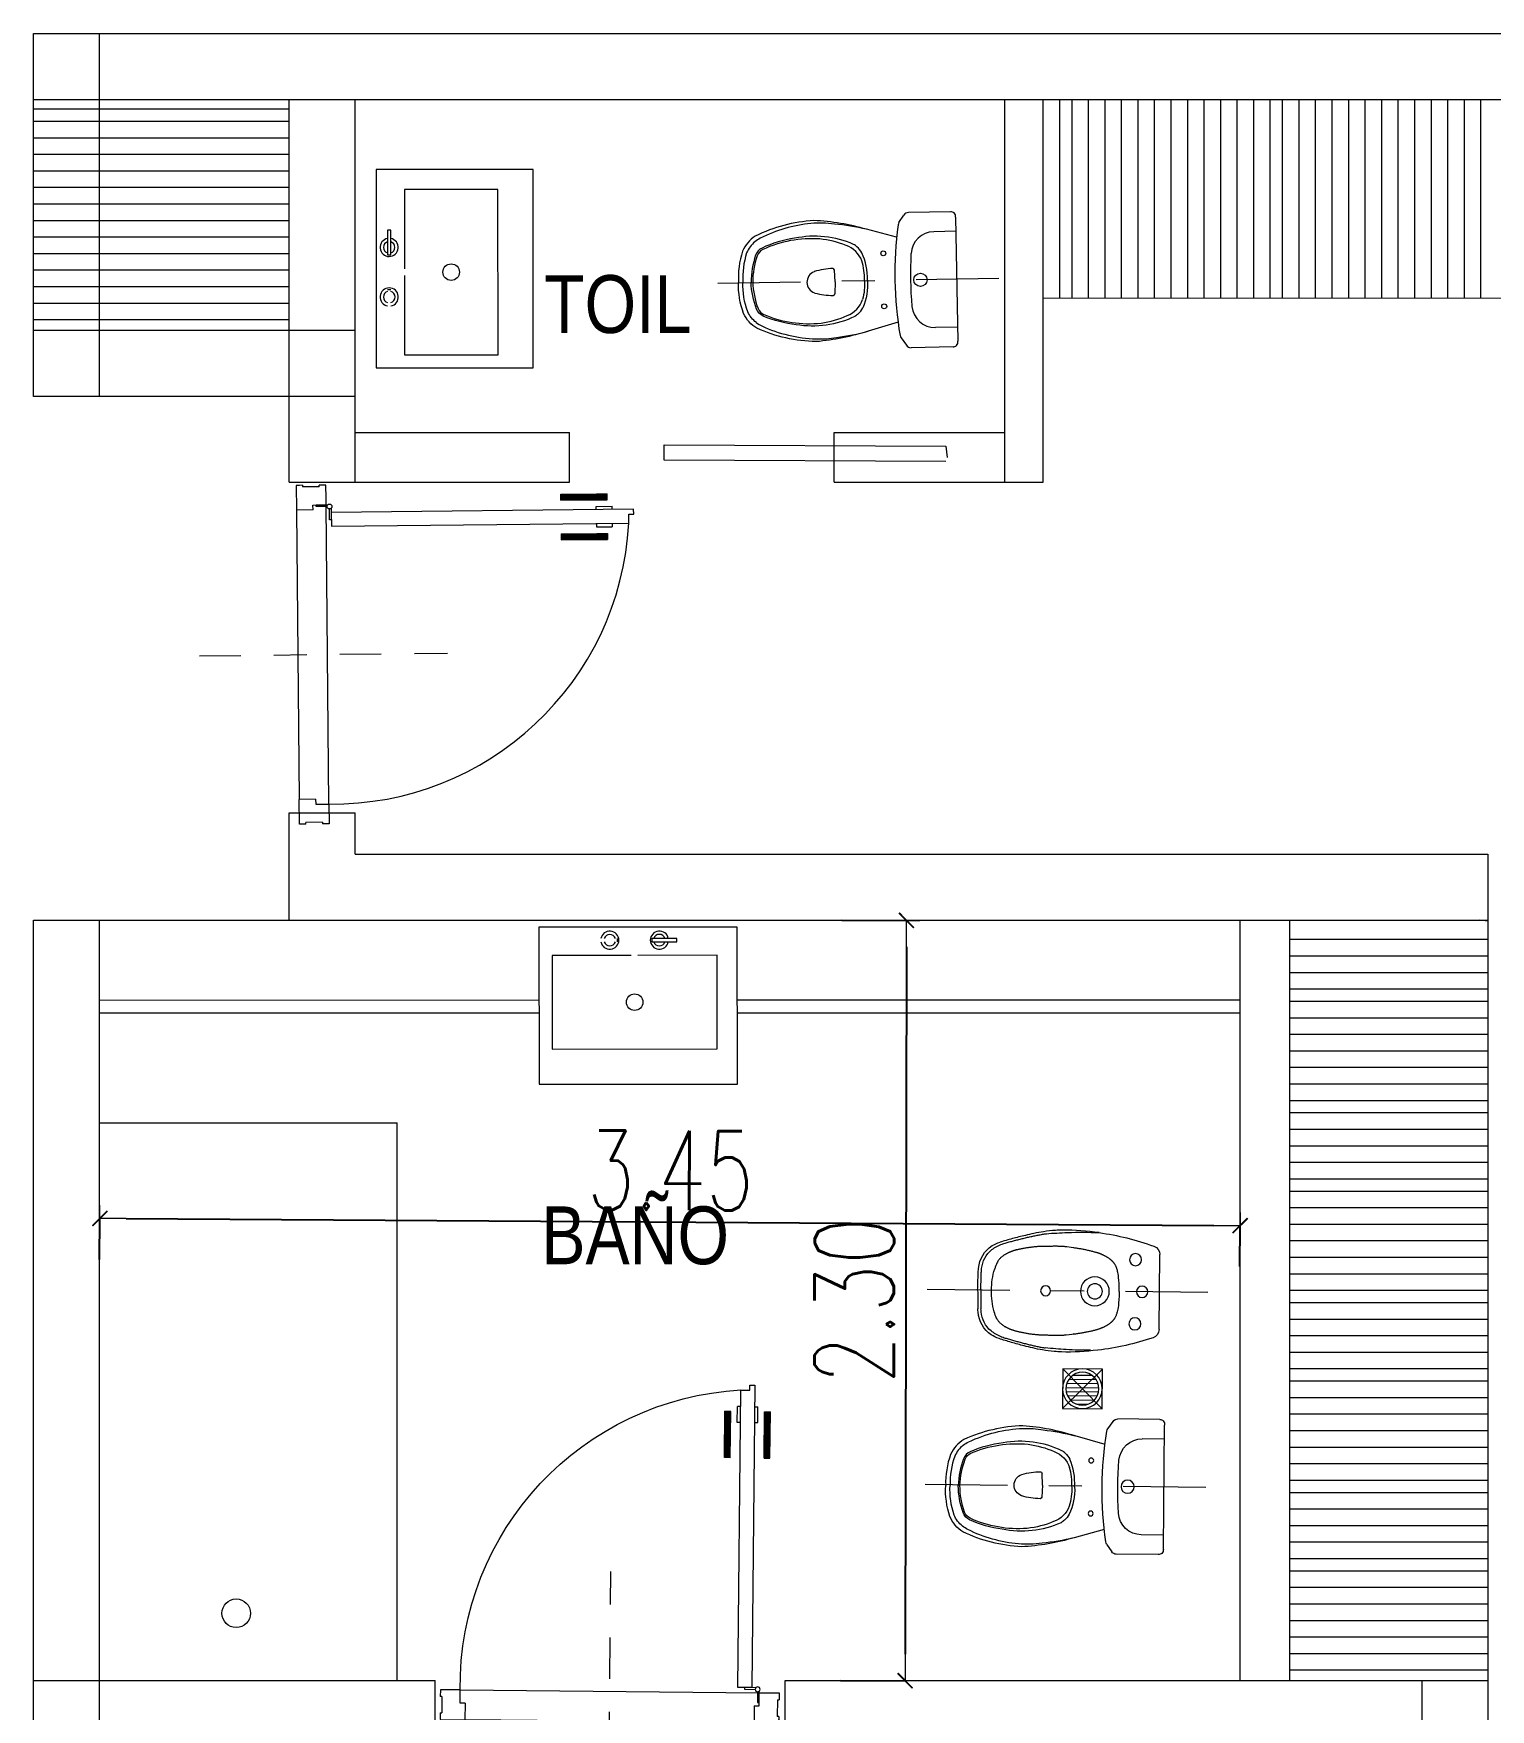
# Model space of a CAD drawing. Header units: millimetres. Extents: x 4525 to 9082, y 179 to 563.
# Drawn here: x 5279.43 to 5283.84, y 550.99 to 556.06 of the extents above; entities that cross this region are included whole.
import ezdxf

# ---------------------------------------------------------------- set-up
doc = ezdxf.new("R2010")
doc.units = ezdxf.units.MM
doc.header["$LTSCALE"] = 100
doc.linetypes.add('ACAD_ISO04W100', pattern=[30, 24, -3, 0, -3])
doc.linetypes.add('DASHDOT2', pattern=[0.5, 0.25, -0.125, 0, -0.125])
doc.layers.get('DEFPOINTS').update_dxf_attribs({"lineweight": 5})
for name, color, linetype, lineweight in [('000-Ejes', 251, 'ACAD_ISO04W100', 5), ('004-Carpinterias', 1, 'Continuous', 18), ('004-Carpinterias Puertas', 1, 'Continuous', 13), ('005-Sanitarios', 1, 'Continuous', 18), ('006-Cotas parciales', 7, 'Continuous', 5), ('A01-Barrido', 250, 'Continuous', 5), ('A01-Carpinterias', 1, 'Continuous', 18), ('HATCH MUROS', 251, 'Continuous', 9), ('LINEA', 8, 'Continuous', 5), ('SANIT', 12, 'Continuous', 13), ('SANIT-INT', 11, 'Continuous', 5)]:
    doc.layers.add(name, color=color, linetype=linetype, lineweight=lineweight)
doc.styles.add('AREAL', font='ARIALN.TTF')
doc.styles.add('COTAS', font='ROMANS.shx', dxfattribs={"width": 0.7})
doc.dimstyles.new('COTA40', dxfattribs={"dimscale": 0.4, "dimtxt": 0.3, "dimasz": 0.2, "dimexe": 0, "dimexo": 0, "dimgap": 0.09, "dimtad": 1, "dimzin": 0, "dimdsep": 46, "dimtxsty": 'COTAS', "dimblk1": 'COTA_N', "dimblk2": 'COTA_N', "dimsah": 1, "dimcen": 0.1, "dimclrd": 1, "dimclre": 8, "dimclrt": 5, "dimaunit": 1, "dimadec": 3, "dimazin": 0, "dimtfac": 1, "dimtix": 1, "dimtmove": 2, "dimatfit": 3, "dimldrblk": 'COTA_N', "dimfxl": 0, "dimtolj": 1, "dimtzin": 0, "dimarcsym": 0})

# ---------------------------------------------------------------- blocks, each defined once
blk = doc.blocks.new('PUERTA 1.04 0.90 PT')
at = {"layer": '000-Ejes', "linetype": 'DASHDOT2', "ltscale": 0.005}
blk.add_line((804.5839, 1061.0202), (803.7391, 1061.0202), dxfattribs=at)
at = {"layer": '004-Carpinterias', "color": 1, "linetype": 'Continuous'}
for p, q in [((803.486, 1060.6807), (803.346, 1060.6807)), ((803.346, 1060.6627), (803.346, 1060.6807)), ((803.486, 1060.6627), (803.346, 1060.6627)), ((803.486, 1060.6627), (803.486, 1060.6807)), ((803.266, 1060.6057), (803.266, 1060.5907)), ((803.281, 1060.6057), (803.266, 1060.6057)), ((803.266, 1060.6057), (803.266, 1060.5907)), ((803.281, 1060.6327), (803.281, 1060.6057)), ((803.331, 1060.6327), (803.331, 1060.6427)), ((803.379, 1060.6427), (803.331, 1060.6427)), ((803.379, 1060.6327), (803.379, 1060.6427)), ((803.331, 1060.5907), (803.331, 1060.5807)), ((803.379, 1060.5807), (803.331, 1060.5807)), ((803.346, 1060.5607), (803.346, 1060.5427)), ((803.486, 1060.5607), (803.346, 1060.5607)), ((803.379, 1060.5907), (803.379, 1060.5807)), ((803.486, 1060.5607), (803.486, 1060.5427)), ((803.486, 1060.5427), (803.346, 1060.5427))]:
    blk.add_line(p, q, dxfattribs=at)
at = {"layer": '004-Carpinterias', "linetype": 'Continuous'}
for p, q in [((804.181, 1060.6327), (803.281, 1060.6327)), ((803.266, 1060.5907), (804.181, 1060.5907))]:
    blk.add_line(p, q, dxfattribs=at)
at = {"layer": '004-Carpinterias', "ltscale": 0.01, "const_width": 0.02}
for points in [[(803.486, 1060.6717), (803.346, 1060.6717)], [(803.486, 1060.5517), (803.346, 1060.5517)]]:
    blk.add_lwpolyline(points, dxfattribs=at)
at = {"layer": 'A01-Barrido', "linetype": 'Continuous'}
for p, q in [((804.197, 1061.4727), (804.196, 1060.5677)), ((804.286, 1060.5827), (804.287, 1061.4577))]:
    blk.add_line(p, q, dxfattribs=at)
for points in [[(804.181, 1060.5783), (804.181, 1060.6127), (804.186, 1060.6127), (804.186, 1060.5802)], [(804.1935, 1060.5727), (804.226, 1060.5727), (804.226, 1060.5677), (804.1916, 1060.5677)]]:
    blk.add_lwpolyline(points, dxfattribs=at)
blk.add_circle((804.186, 1060.5727), 0.0075, dxfattribs=at)
blk.add_arc((804.1773, 1060.5747), 0.8982, 88.7484, 176.2981, dxfattribs=at)
at = {"layer": 'A01-Carpinterias', "linetype": 'Continuous'}
for p, q in [((804.197, 1061.4727), (804.197, 1061.5327)), ((804.197, 1061.5327), (804.217, 1061.5327)), ((804.217, 1061.5277), (804.217, 1061.5327)), ((804.217, 1061.5277), (804.267, 1061.5277)), ((804.267, 1061.5327), (804.267, 1061.5277)), ((804.267, 1061.5327), (804.287, 1061.5327)), ((804.287, 1061.5327), (804.287, 1061.4577)), ((804.287, 1061.5327), (804.287, 1061.5327)), ((804.237, 1061.4727), (804.197, 1061.4727)), ((804.237, 1061.4577), (804.237, 1061.4727)), ((804.237, 1061.4577), (804.287, 1061.4577)), ((804.181, 1060.5907), (804.181, 1060.6327)), ((804.196, 1060.5677), (804.196, 1060.5477)), ((804.236, 1060.5677), (804.196, 1060.5677)), ((804.236, 1060.5827), (804.286, 1060.5827)), ((804.236, 1060.5827), (804.236, 1060.5677)), ((804.286, 1060.5077), (804.286, 1060.5827)), ((804.196, 1060.5477), (804.196, 1060.5077)), ((804.196, 1060.5477), (804.196, 1060.5477)), ((804.196, 1060.5077), (804.206, 1060.5077)), ((804.196, 1060.5077), (804.217, 1060.5077)), ((804.217, 1060.5127), (804.217, 1060.5077)), ((804.217, 1060.5127), (804.267, 1060.5127)), ((804.267, 1060.5077), (804.267, 1060.5127)), ((804.267, 1060.5077), (804.286, 1060.5077)), ((804.286, 1060.5077), (804.276, 1060.5077))]:
    blk.add_line(p, q, dxfattribs=at)
blk = doc.blocks.new('INOD-MONACO-AP-PLANTA-CON-DPTO')
at = {"layer": 'SANIT'}
for p, q in [((-0.1875, 0), (0.1875, 0)), ((-0.2045, -0.015), (-0.2045, -0.1421)), ((0.2045, -0.015), (0.2045, -0.1421)), ((-0.1745, -0.1717), (-0.1971, -0.1561)), ((-0.13, -0.1795), (-0.156, -0.2704)), ((0.127, -0.1798), (0.1519, -0.2704)), ((0.1745, -0.1717), (0.1971, -0.1561))]:
    blk.add_line(p, q, dxfattribs=at)
for points in [[(-0.1035, -0.3001, 0.02892), (-0.1109, -0.31, 0.156998), (-0.1327, -0.4882, 0.072829), (-0.105, -0.5872, 0.204333), (-0.0837, -0.607, 0.080392), (-0.002, -0.6224)], [(-0.002, -0.2704, 0.121524), (-0.0852, -0.2859, 0.060693)], [(-0.002, -0.2704, -0.121524), (0.0812, -0.2859, -0.060693)], [(0.0994, -0.3001, -0.02892), (0.1069, -0.31, -0.156998), (0.1287, -0.4882, -0.072829), (0.1009, -0.5872, -0.204333), (0.0796, -0.607, -0.080392), (-0.002, -0.6224)], [(-0.1242, -0.6086, 0.122968), (-0.0912, -0.6341, 0.092568), (-0.002, -0.6472, 0.093376)], [(0.1202, -0.6086, -0.122968), (0.0871, -0.6341, -0.092568), (-0.002, -0.6472, -0.093376)]]:
    blk.add_lwpolyline(points, format="xyb", dxfattribs=at)
for centre, radius, start, end in [((-0.1894, -0.0167), 0.0168, 83.451, 131.9108), ((0.1894, -0.0167), 0.0168, 48.0892, 96.549), ((-0.1875, -0.015), 0.017, 140.4696, 180), ((0.1875, -0.015), 0.017, 0, 39.5304), ((-0.1875, -0.1421), 0.017, 180, 235.4915), ((0.1875, -0.1421), 0.017, 304.5085, 0), ((-0.1648, -0.1577), 0.017, 235.4915, 261.4564), ((0, 0.9396), 1.1266, 261.4564, 278.5436), ((0.1648, -0.1577), 0.017, 278.5436, 304.5085), ((0.4075, -0.4211), 0.5833, 165.0356, 174.6982), ((-0.0609, -0.3362), 0.0558, 115.8294, 139.7492), ((0.0568, -0.3362), 0.0558, 40.2508, 64.1706), ((-0.4116, -0.4211), 0.5833, 5.3018, 14.9644), ((0.1074, -0.4152), 0.2847, 170.2891, 184.611), ((-0.1114, -0.4152), 0.2847, 357.2885, 9.7109), ((0.2448, -0.4064), 0.4224, 184.3014, 206.071), ((-0.2488, -0.4064), 0.4224, 333.929, 356.9789), ((-0.0254, -0.5351), 0.1232, 207.5391, 216.6672), ((0.0214, -0.5351), 0.1232, 323.3328, 332.4609)]:
    blk.add_arc(centre, radius, start, end, dxfattribs=at)
at = {"layer": 'SANIT-INT'}
for p, q in [((-0.145, 0), (-0.145, -0.0672)), ((0.145, 0), (0.145, -0.0672)), ((0.0016, -0.368), (-0.0342, -0.3693)), ((0.0016, -0.368), (0.0374, -0.3693))]:
    blk.add_line(p, q, dxfattribs=at)
for points in [[(-0.156, -0.2704, 0.058031), (-0.1852, -0.4288, 0.099768), (-0.1416, -0.607, 0.155256), (-0.0961, -0.6466, 0.093906), (-0.002, -0.6605, 0.093906)], [(-0.0025, -0.2793, 0.08742), (-0.0604, -0.2861, 0.121524)], [(0.1519, -0.2704, -0.058031), (0.1811, -0.4288, -0.099768), (0.1376, -0.607, -0.155256), (0.092, -0.6466, -0.093906), (-0.002, -0.6605, -0.093906)], [(-0.0015, -0.2793, -0.08742), (0.0563, -0.2861, -0.121524)]]:
    blk.add_lwpolyline(points, format="xyb", dxfattribs=at)
for centre, radius in [((0, -0.11), 0.02), ((-0.0823, -0.2209), 0.00743), ((0.0782, -0.2209), 0.00743)]:
    blk.add_circle(centre, radius, dxfattribs=at)
for centre, radius, start, end in [((-0.075, -0.0672), 0.07, 180, 265.7397), ((0.075, -0.0672), 0.07, 274.2603, 0), ((0, 0.9396), 1.0796, 265.7397, 274.2603), ((-0.0358, -0.3585), 0.0764, 108.7508, 160.6658), ((0.0317, -0.3585), 0.0764, 19.3342, 71.2492), ((0.1616, -0.4484), 0.2932, 156.8405, 172.9203), ((-0.1657, -0.4484), 0.2932, 7.0797, 23.1595), ((-0.034, -0.3743), 0.005, 91.9734, 179.8282), ((0.1519, -0.3748), 0.1909, 179.8282, 196.8593), ((-0.1487, -0.3748), 0.1909, 343.1407, 0.1718), ((0.0372, -0.3743), 0.005, 0.1718, 88.0266), ((0.2192, -0.4431), 0.3498, 174.9532, 203.9732), ((-0.0195, -0.4268), 0.0118, 196.8593, 200.5908), ((0.0018, -0.4188), 0.0346, 200.5908, 269.6445), ((0.0014, -0.4188), 0.0346, 270.3555, 339.4092), ((0.0227, -0.4268), 0.0118, 339.4092, 343.1407), ((-0.2232, -0.4431), 0.3498, 336.0268, 5.0468), ((-0.0711, -0.5722), 0.0321, 203.9732, 250.1669), ((0.0045, -0.3624), 0.2552, 250.1669, 268.5519), ((-0.0086, -0.3624), 0.2552, 271.4481, 289.8331), ((0.0671, -0.5722), 0.0321, 289.8331, 336.0268)]:
    blk.add_arc(centre, radius, start, end, dxfattribs=at)
blk = doc.blocks.new('BIDE-MONACO-PLANTA')
at = {"layer": 'SANIT'}
blk.add_line((-0.1132, 0), (0.1132, 0), dxfattribs=at)
for points in [[(-0.1402, -0.4774), (-0.1411, -0.4749), (-0.1421, -0.4717), (-0.1431, -0.4685), (-0.1441, -0.4653), (-0.145, -0.4621), (-0.146, -0.4589), (-0.1469, -0.4557), (-0.1478, -0.4525), (-0.1487, -0.4493), (-0.1495, -0.446), (-0.1504, -0.4428), (-0.1513, -0.4396), (-0.1521, -0.4363), (-0.153, -0.4331), (-0.1538, -0.4298), (-0.1547, -0.4266), (-0.1555, -0.4233), (-0.1564, -0.4201), (-0.1572, -0.4168), (-0.158, -0.4136), (-0.1589, -0.4104), (-0.1597, -0.4071), (-0.1605, -0.4039), (-0.1613, -0.4007), (-0.1621, -0.3974), (-0.1629, -0.3942), (-0.1637, -0.391), (-0.1644, -0.3878), (-0.1651, -0.3846), (-0.1659, -0.3813), (-0.1666, -0.3781), (-0.1672, -0.3749), (-0.1679, -0.3717), (-0.1686, -0.3685), (-0.1692, -0.3653), (-0.1698, -0.362), (-0.1704, -0.3588), (-0.171, -0.3556), (-0.1715, -0.3524), (-0.172, -0.3493), (-0.1725, -0.3461), (-0.1729, -0.3438)], [(0.14, -0.4774), (0.1409, -0.475), (0.1419, -0.4718), (0.1429, -0.4686), (0.1439, -0.4654), (0.1448, -0.4622), (0.1458, -0.459), (0.1467, -0.4558), (0.1476, -0.4526), (0.1485, -0.4493), (0.1493, -0.4461), (0.1502, -0.4429), (0.1511, -0.4396), (0.1519, -0.4364), (0.1528, -0.4332), (0.1536, -0.4299), (0.1545, -0.4267), (0.1553, -0.4234), (0.1562, -0.4202), (0.157, -0.4169), (0.1579, -0.4137), (0.1587, -0.4104), (0.1595, -0.4072), (0.1603, -0.404), (0.1612, -0.4007), (0.1619, -0.3975), (0.1627, -0.3943), (0.1635, -0.3911), (0.1642, -0.3879), (0.165, -0.3846), (0.1657, -0.3814), (0.1664, -0.3782), (0.1671, -0.375), (0.1677, -0.3718), (0.1684, -0.3685), (0.169, -0.3653), (0.1696, -0.3621), (0.1702, -0.3589), (0.1708, -0.3557), (0.1714, -0.3525), (0.1719, -0.3493), (0.1724, -0.3461), (0.1727, -0.3438)], [(0.0001, -0.5406), (-0.044, -0.5396), (-0.0475, -0.5395), (-0.0509, -0.5394), (-0.0541, -0.5394), (-0.0568, -0.5393)], [(-0.0003, -0.5406), (0.0437, -0.5396), (0.0473, -0.5395), (0.0506, -0.5395), (0.0538, -0.5394), (0.0565, -0.5393)], [(-0.0003, -0.5406), (-0.0002, -0.5406)], [(0.0001, -0.5406), (0, -0.5406)]]:
    blk.add_lwpolyline(points, dxfattribs=at)
for centre, radius, start, end in [((-0.1132, -0.0267), 0.0267, 89.9746, 160.7192), ((0.6356, -0.2884), 0.8201, 160.7445, 172.7215), ((0.1132, -0.0267), 0.0267, 19.2555, 90), ((-0.6359, -0.2884), 0.8201, 7.2785, 19.2555), ((-0.9851, -0.2242), 1.1634, 357.2424, 1.9588), ((1.1865, -0.2275), 1.3649, 179.1204, 182.2097), ((1.1865, -0.2205), 1.3649, 182.5037, 185.1806), ((-1.1866, -0.22), 1.3649, 354.7941, 357.4709), ((-0.0223, -0.432), 0.1264, 201.0557, 217.1205), ((0.0221, -0.432), 0.1264, 322.8542, 338.9189), ((-0.058, -0.4545), 0.0844, 219.519, 265.0728), ((-0.0504, -0.4083), 0.1311, 263.6264, 267.3039), ((0.0503, -0.4083), 0.1311, 272.6707, 276.3482), ((0.0578, -0.4545), 0.0844, 274.9018, 320.4556)]:
    blk.add_arc(centre, radius, start, end, dxfattribs=at)
at = {"layer": 'SANIT-INT'}
for points in [[(0.0001, -0.1217), (-0.0134, -0.1217), (-0.0247, -0.1223), (-0.0341, -0.1231), (-0.0418, -0.1238), (-0.0481, -0.1246), (-0.0533, -0.1254), (-0.0575, -0.1262), (-0.061, -0.127), (-0.064, -0.1277), (-0.0666, -0.1284), (-0.0689, -0.1291), (-0.0709, -0.1298), (-0.0726, -0.1305), (-0.0742, -0.1311), (-0.0756, -0.1318), (-0.0769, -0.1324), (-0.0781, -0.1331), (-0.0793, -0.1337), (-0.0804, -0.1344), (-0.0815, -0.135), (-0.0825, -0.1357), (-0.0835, -0.1363), (-0.0844, -0.137), (-0.0853, -0.1376), (-0.0861, -0.1383), (-0.087, -0.1389), (-0.0877, -0.1396), (-0.0885, -0.1402), (-0.0892, -0.1409), (-0.0899, -0.1415), (-0.0905, -0.1422), (-0.0912, -0.1428), (-0.0918, -0.1435), (-0.0925, -0.1442), (-0.0931, -0.1448), (-0.0938, -0.1456), (-0.0944, -0.1463), (-0.0951, -0.1471), (-0.0958, -0.148), (-0.0966, -0.1489), (-0.0974, -0.1499), (-0.0982, -0.151), (-0.099, -0.1522), (-0.0998, -0.1534), (-0.1007, -0.1546), (-0.1015, -0.1559), (-0.1023, -0.1571), (-0.1031, -0.1584), (-0.1039, -0.1597), (-0.1047, -0.161), (-0.1054, -0.1623), (-0.1061, -0.1636), (-0.1067, -0.1649), (-0.1074, -0.1662), (-0.108, -0.1675), (-0.1087, -0.1688), (-0.1093, -0.1701), (-0.1099, -0.1714), (-0.1105, -0.1727), (-0.111, -0.174), (-0.1116, -0.1753), (-0.1121, -0.1766), (-0.1127, -0.1779), (-0.1132, -0.1793), (-0.1137, -0.1806), (-0.1142, -0.1819), (-0.1147, -0.1832), (-0.1152, -0.1847), (-0.1157, -0.1862), (-0.1162, -0.1878), (-0.1167, -0.1895), (-0.1173, -0.1914), (-0.1178, -0.1934), (-0.1184, -0.1956), (-0.119, -0.1979), (-0.1196, -0.2003), (-0.1202, -0.2027), (-0.1208, -0.2053), (-0.1215, -0.2079), (-0.122, -0.2105), (-0.1226, -0.2131), (-0.1232, -0.2157), (-0.1237, -0.2183), (-0.1243, -0.2209), (-0.1248, -0.2235), (-0.1253, -0.2261), (-0.1258, -0.2287), (-0.1263, -0.2313), (-0.1268, -0.2339), (-0.1273, -0.2365), (-0.1277, -0.2391), (-0.1282, -0.2417), (-0.1286, -0.2443), (-0.129, -0.2469), (-0.1294, -0.2495), (-0.1298, -0.2521), (-0.1301, -0.2547), (-0.1305, -0.2572), (-0.1308, -0.2598), (-0.1309, -0.2609)], [(-0.0001, -0.1217), (0.0133, -0.1217), (0.0247, -0.1223), (0.0341, -0.1231), (0.0418, -0.1238), (0.0481, -0.1246), (0.0532, -0.1254), (0.0574, -0.1262), (0.0609, -0.127), (0.0639, -0.1277), (0.0666, -0.1285), (0.0689, -0.1292), (0.0708, -0.1298), (0.0726, -0.1305), (0.0741, -0.1312), (0.0755, -0.1318), (0.0768, -0.1325), (0.078, -0.1331), (0.0792, -0.1338), (0.0803, -0.1344), (0.0814, -0.1351), (0.0824, -0.1357), (0.0834, -0.1364), (0.0844, -0.137), (0.0852, -0.1377), (0.0861, -0.1383), (0.0869, -0.139), (0.0877, -0.1396), (0.0884, -0.1403), (0.0891, -0.1409), (0.0898, -0.1416), (0.0905, -0.1422), (0.0911, -0.1429), (0.0918, -0.1435), (0.0924, -0.1442), (0.0931, -0.1449), (0.0937, -0.1456), (0.0944, -0.1463), (0.0951, -0.1472), (0.0958, -0.148), (0.0965, -0.149), (0.0973, -0.15), (0.0981, -0.1511), (0.0989, -0.1522), (0.0998, -0.1534), (0.1006, -0.1546), (0.1014, -0.1559), (0.1023, -0.1572), (0.1031, -0.1585), (0.1038, -0.1598), (0.1046, -0.1611), (0.1053, -0.1624), (0.106, -0.1637), (0.1067, -0.165), (0.1073, -0.1663), (0.108, -0.1676), (0.1086, -0.1689), (0.1092, -0.1702), (0.1098, -0.1715), (0.1104, -0.1728), (0.111, -0.1741), (0.1115, -0.1754), (0.1121, -0.1767), (0.1126, -0.178), (0.1131, -0.1793), (0.1136, -0.1806), (0.1141, -0.1819), (0.1146, -0.1833), (0.1151, -0.1847), (0.1156, -0.1862), (0.1161, -0.1878), (0.1166, -0.1896), (0.1172, -0.1914), (0.1177, -0.1935), (0.1183, -0.1956), (0.1189, -0.1979), (0.1195, -0.2003), (0.1201, -0.2028), (0.1208, -0.2053), (0.1214, -0.2079), (0.122, -0.2105), (0.1225, -0.2131), (0.1231, -0.2157), (0.1236, -0.2183), (0.1242, -0.2209), (0.1247, -0.2235), (0.1252, -0.2261), (0.1257, -0.2287), (0.1262, -0.2313), (0.1267, -0.2339), (0.1272, -0.2365), (0.1276, -0.2391), (0.1281, -0.2417), (0.1285, -0.2443), (0.1289, -0.2469), (0.1293, -0.2495), (0.1297, -0.2521), (0.13, -0.2547), (0.1303, -0.2573), (0.1306, -0.2599), (0.1308, -0.261)], [(-0.1301, -0.2549), (-0.1336, -0.2811), (-0.1337, -0.2824), (-0.1338, -0.2838), (-0.134, -0.2853), (-0.1341, -0.2869), (-0.1342, -0.2887), (-0.1343, -0.2906), (-0.1345, -0.2927), (-0.1346, -0.295), (-0.1347, -0.2973), (-0.1348, -0.2998), (-0.1349, -0.3023), (-0.135, -0.3049), (-0.135, -0.3075), (-0.135, -0.3101), (-0.135, -0.3127), (-0.135, -0.3153), (-0.135, -0.3179), (-0.1349, -0.3205), (-0.1349, -0.3231), (-0.1348, -0.3257), (-0.1348, -0.3283), (-0.1347, -0.3309), (-0.1347, -0.3335), (-0.1346, -0.3361), (-0.1346, -0.3387), (-0.1346, -0.3413), (-0.1345, -0.3439), (-0.1344, -0.3465), (-0.1344, -0.3491), (-0.1343, -0.3517), (-0.1342, -0.3543), (-0.1342, -0.3569), (-0.134, -0.3595), (-0.1339, -0.3621), (-0.1338, -0.3647), (-0.1336, -0.3673), (-0.1335, -0.3699), (-0.1332, -0.3725), (-0.133, -0.3751), (-0.1328, -0.3777), (-0.1325, -0.3803), (-0.1322, -0.3829), (-0.1319, -0.3855), (-0.1315, -0.3881), (-0.1312, -0.3907), (-0.1308, -0.3933), (-0.1305, -0.3959), (-0.1301, -0.3985), (-0.1296, -0.4011), (-0.1292, -0.4037), (-0.1288, -0.4063), (-0.1283, -0.4089), (-0.1278, -0.4115), (-0.1273, -0.4141), (-0.1268, -0.4167), (-0.1262, -0.4192), (-0.1257, -0.4217), (-0.1252, -0.4241), (-0.1246, -0.4264), (-0.1241, -0.4286), (-0.1236, -0.4306), (-0.1231, -0.4325), (-0.1227, -0.4342), (-0.1222, -0.4358), (-0.1218, -0.4373), (-0.1214, -0.4388), (-0.121, -0.4401), (-0.1205, -0.4414), (-0.1201, -0.4428), (-0.1197, -0.4441), (-0.1192, -0.4454), (-0.1188, -0.4467), (-0.1183, -0.448), (-0.1178, -0.4493), (-0.1173, -0.4506), (-0.1167, -0.4519), (-0.1162, -0.4532), (-0.1156, -0.4545), (-0.1151, -0.4558), (-0.1145, -0.4571), (-0.1139, -0.4584), (-0.1132, -0.4597), (-0.1126, -0.461), (-0.1119, -0.4623), (-0.1112, -0.4636), (-0.1105, -0.4649), (-0.1098, -0.4662), (-0.109, -0.4675), (-0.1082, -0.4688), (-0.1074, -0.4701), (-0.1065, -0.4714), (-0.1057, -0.4727), (-0.1047, -0.474), (-0.1038, -0.4753), (-0.1028, -0.4766), (-0.1017, -0.4779), (-0.1006, -0.4792), (-0.0994, -0.4805), (-0.0981, -0.4818), (-0.0967, -0.4831), (-0.0953, -0.4844), (-0.0937, -0.4857), (-0.092, -0.487), (-0.0901, -0.4883), (-0.0879, -0.4897), (-0.0853, -0.4911), (-0.0824, -0.4926), (-0.079, -0.4941), (-0.075, -0.4957), (-0.0705, -0.4973), (-0.0651, -0.499), (-0.0637, -0.4994)], [(0.13, -0.2549), (0.1334, -0.2812), (0.1336, -0.2825), (0.1337, -0.2839), (0.1338, -0.2854), (0.134, -0.287), (0.1341, -0.2887), (0.1342, -0.2907), (0.1343, -0.2928), (0.1345, -0.295), (0.1346, -0.2974), (0.1347, -0.2999), (0.1348, -0.3024), (0.1348, -0.305), (0.1349, -0.3076), (0.1349, -0.3102), (0.1349, -0.3128), (0.1349, -0.3154), (0.1348, -0.318), (0.1348, -0.3206), (0.1348, -0.3232), (0.1347, -0.3258), (0.1346, -0.3284), (0.1346, -0.331), (0.1345, -0.3336), (0.1345, -0.3362), (0.1344, -0.3388), (0.1344, -0.3414), (0.1343, -0.344), (0.1343, -0.3466), (0.1342, -0.3492), (0.1342, -0.3518), (0.1341, -0.3544), (0.134, -0.357), (0.1339, -0.3596), (0.1338, -0.3622), (0.1336, -0.3648), (0.1335, -0.3674), (0.1333, -0.37), (0.1331, -0.3726), (0.1329, -0.3752), (0.1326, -0.3778), (0.1323, -0.3804), (0.132, -0.383), (0.1317, -0.3856), (0.1314, -0.3882), (0.131, -0.3908), (0.1307, -0.3934), (0.1303, -0.396), (0.1299, -0.3986), (0.1295, -0.4012), (0.129, -0.4038), (0.1286, -0.4064), (0.1281, -0.409), (0.1276, -0.4116), (0.1271, -0.4142), (0.1266, -0.4168), (0.1261, -0.4193), (0.1255, -0.4218), (0.125, -0.4242), (0.1244, -0.4265), (0.1239, -0.4286), (0.1234, -0.4307), (0.1229, -0.4325), (0.1225, -0.4343), (0.1221, -0.4359), (0.1216, -0.4374), (0.1212, -0.4388), (0.1208, -0.4402), (0.1204, -0.4415), (0.1199, -0.4428), (0.1195, -0.4441), (0.119, -0.4454), (0.1186, -0.4467), (0.1181, -0.448), (0.1176, -0.4493), (0.1171, -0.4506), (0.1165, -0.4519), (0.116, -0.4532), (0.1154, -0.4545), (0.1149, -0.4558), (0.1143, -0.4571), (0.1136, -0.4584), (0.113, -0.4597), (0.1124, -0.461), (0.1117, -0.4623), (0.111, -0.4636), (0.1103, -0.4649), (0.1095, -0.4662), (0.1088, -0.4675), (0.108, -0.4688), (0.1072, -0.4701), (0.1063, -0.4714), (0.1054, -0.4727), (0.1045, -0.474), (0.1036, -0.4753), (0.1025, -0.4766), (0.1015, -0.4779), (0.1004, -0.4792), (0.0992, -0.4805), (0.0979, -0.4818), (0.0965, -0.4831), (0.0951, -0.4844), (0.0935, -0.4857), (0.0918, -0.487), (0.0899, -0.4884), (0.0877, -0.4897), (0.0851, -0.4911), (0.0822, -0.4926), (0.0788, -0.4941), (0.0748, -0.4957), (0.0703, -0.4974), (0.0649, -0.4991), (0.0635, -0.4994)], [(-0.0001, -0.55), (-0.0082, -0.5498), (-0.0153, -0.5496), (-0.0216, -0.5495), (-0.0271, -0.5493), (-0.032, -0.5492), (-0.0364, -0.5491), (-0.0404, -0.549), (-0.0442, -0.549), (-0.0477, -0.5489), (-0.0511, -0.5488), (-0.0543, -0.5487), (-0.057, -0.5486)], [(-0.0001, -0.55), (0.0079, -0.5498), (0.0151, -0.5496), (0.0213, -0.5495), (0.0268, -0.5494), (0.0318, -0.5493), (0.0362, -0.5492), (0.0402, -0.5491), (0.0439, -0.549), (0.0475, -0.5489), (0.0509, -0.5488), (0.0541, -0.5487), (0.0568, -0.5487)]]:
    blk.add_lwpolyline(points, dxfattribs=at)
for centre, radius in [((0.0001, -0.0524), 0.0172), ((-0.097, -0.0731), 0.0182), ((0.097, -0.0732), 0.0182), ((-0.0001, -0.1953), 0.0437), ((-0.0001, -0.1953), 0.0229), ((0, -0.3443), 0.0151)]:
    blk.add_circle(centre, radius, dxfattribs=at)
for centre, radius, start, end in [((-0.0545, -0.4593), 0.0941, 195.0663, 210.9763), ((-0.0001, -0.2766), 0.2317, 253.6948, 269.9596), ((-0.0001, -0.2766), 0.2317, 270.015, 286.2798), ((-0.0182, -0.426), 0.1736, 331.8708, 340.547), ((-0.058, -0.4545), 0.0938, 214.5877, 265.0728), ((-0.0504, -0.4083), 0.1405, 263.6264, 267.3039), ((0.0503, -0.4083), 0.1405, 272.6707, 276.3482), ((0.0578, -0.4545), 0.0938, 274.9018, 325.387)]:
    blk.add_arc(centre, radius, start, end, dxfattribs=at)
for points in [[(-0.1779, -0.1845), (-0.1845, -0.2946), (-0.1831, -0.3164), (-0.179, -0.3521), (-0.1734, -0.3814), (-0.1672, -0.4074), (-0.1571, -0.4464), (-0.1458, -0.4838)], [(0.1777, -0.1845), (0.1842, -0.2946), (0.1829, -0.3164), (0.1788, -0.3521), (0.1732, -0.3814), (0.167, -0.4074), (0.1568, -0.4464), (0.1455, -0.4838)]]:
    blk.add_spline(points, degree=3, dxfattribs=at)
blk = doc.blocks.new('REJILLA')
at = {"layer": 'SANIT-INT', "linetype": 'Continuous'}
for p, q in [((-0.06, -0.06), (-0.06, 0.06)), ((-0.06, 0.06), (0.06, 0.06)), ((-0.06, -0.06), (0.06, 0.06)), ((-0.06, 0.06), (0.06, -0.06)), ((0.06, 0.06), (0.06, -0.06)), ((-0.0474, 0.0158), (-0.0474, -0.0158)), ((-0.0349, 0.0358), (-0.0349, -0.0358)), ((-0.0224, 0.0447), (-0.0224, -0.0447)), ((-0.0099, 0.049), (-0.0099, -0.049)), ((0.0026, 0.0499), (0.0026, -0.0499)), ((0.0151, 0.0477), (0.0151, -0.0477)), ((0.0276, 0.0417), (0.0276, -0.0417)), ((0.0401, 0.0299), (0.0401, -0.0299)), ((0.06, -0.06), (-0.06, -0.06))]:
    blk.add_line(p, q, dxfattribs=at)
for radius in [0.06, 0.05]:
    blk.add_circle((0, 0), radius, dxfattribs=at)
blk = doc.blocks.new('MONACO COMPLETO')
at = {"layer": '000-Ejes', "linetype": 'DASHDOT2', "ltscale": 0.01}
for p, q in [((-0.1269, 0.59), (0.7646, 0.59)), ((-0.1269, 0), (0.7646, 0))]:
    blk.add_line(p, q, dxfattribs=at)
at = {"layer": '004-Carpinterias', "ltscale": 0.01, "rotation": 90}
blk.add_blockref('INOD-MONACO-AP-PLANTA-CON-DPTO', (0, 0), dxfattribs=at)
at = {"layer": '005-Sanitarios', "rotation": 90}
blk.add_blockref('REJILLA', (0.25, 0.295), dxfattribs=at)
at = {"layer": 'LINEA', "ltscale": 0.01, "rotation": 90}
blk.add_blockref('BIDE-MONACO-PLANTA', (0.02, 0.59), dxfattribs=at)
blk = doc.blocks.new('COTA_N')
for p, q in [((-1, 0), (0, 0)), ((0, 0.5), (0, -0.5))]:
    blk.add_line(p, q)
at = {"const_width": 0.065}
blk.add_lwpolyline([(0.141, 0.141), (0.283, 0.283), (0, 0), (-0.141, -0.141), (-0.283, -0.283)], dxfattribs=at)
blk = doc.blocks.new('*D610')
at = {"layer": '006-Cotas parciales', "color": 8, "lineweight": -2, "ltscale": 100}
for p, q in [((5281.8779, 553.3798), (5282.0733, 553.3794)), ((5281.8739, 551.0798), (5282.0693, 551.0794))]:
    blk.add_line(p, q, dxfattribs=at)
at = {"layer": '006-Cotas parciales', "color": 1, "lineweight": -2, "ltscale": 100}
blk.add_line((5282.0732, 553.2994), (5282.0695, 551.1594), dxfattribs=at)
at = {"layer": 'DEFPOINTS', "color": 0, "ltscale": 100}
for p in [(5281.8779, 553.3798), (5281.8739, 551.0798), (5282.0693, 551.0794)]:
    blk.add_point(p, dxfattribs=at)
at = {"layer": '006-Cotas parciales', "color": 1, "lineweight": -2, "ltscale": 100, "xscale": 0.08000000000000002, "yscale": 0.08000000000000002, "zscale": 0.08000000000000007}
for p, rotation in [((5282.0733, 553.3794), 89.90036616499064), ((5282.0693, 551.0794), 269.9003661649906)]:
    blk.add_blockref('COTA_N', p, dxfattribs=dict(at, rotation=rotation))
at = {"layer": '006-Cotas parciales', "color": 5, "ltscale": 100, "insert": (5281.9153, 552.2297), "char_height": 0.12, "attachment_point": 5, "rotation": 89.9004, "style": 'COTAS'}
blk.add_mtext('\\A1;{\\H2x;2.30}', dxfattribs=at)
blk = doc.blocks.new('*D611')
at = {"layer": '006-Cotas parciales', "color": 8, "lineweight": -2, "ltscale": 100}
for p, q in [((5279.632, 552.3537), (5279.6328, 552.4777)), ((5283.0821, 552.332), (5283.0829, 552.4561))]:
    blk.add_line(p, q, dxfattribs=at)
at = {"layer": '006-Cotas parciales', "color": 1, "lineweight": -2, "ltscale": 100}
blk.add_line((5279.7128, 552.4772), (5283.0029, 552.4566), dxfattribs=at)
at = {"layer": 'DEFPOINTS', "color": 0, "ltscale": 100}
for p in [(5283.0829, 552.4561), (5279.632, 552.3537), (5283.0821, 552.332)]:
    blk.add_point(p, dxfattribs=at)
at = {"layer": '006-Cotas parciales', "color": 1, "lineweight": -2, "ltscale": 100, "xscale": 0.08000000000000002, "yscale": 0.08000000000000002, "zscale": 0.08000000000000007}
for p, rotation in [((5279.6328, 552.4777), 179.6404161594519), ((5283.0829, 552.4561), 359.6404161594519)]:
    blk.add_blockref('COTA_N', p, dxfattribs=dict(at, rotation=rotation))
at = {"layer": '006-Cotas parciales', "color": 5, "ltscale": 100, "insert": (5281.3588, 552.6229), "char_height": 0.12, "attachment_point": 5, "rotation": 359.6404, "style": 'COTAS'}
blk.add_mtext('\\A1;{\\H2x;3.45}', dxfattribs=at)

msp = doc.modelspace()

# ---------------------------------------------------------------- linework, layer by layer
at = {"layer": '000-Ejes', "linetype": 'DASHDOT2', "ltscale": 0.01}
msp.add_line((5282.3523, 555.3212), (5281.4609, 555.3052), dxfattribs=at)
at = {"layer": 'HATCH MUROS', "color": 0, "linetype": 'ByBlock', "ltscale": 100}
for p, q in [((5279.4321, 556.0621, 1.9186), (5285.832, 556.0622, 1.9186)), ((5279.4321, 554.964, 1.9186), (5279.4321, 556.0621, 1.9186)), ((5279.6321, 554.964, 1.9186), (5279.6321, 556.0621, 1.9186)), ((5279.4321, 555.9659, 1.9186), (5279.4321, 555.9659, 1.9186)), ((5279.4321, 555.8621, 1.9186), (5285.832, 555.8622, 1.9186)), ((5280.2051, 554.7048, 1.9186), (5280.2051, 555.8621, 1.9186)), ((5280.4051, 554.7048, 1.9186), (5280.4051, 555.8621, 1.9186)), ((5282.3707, 554.7048, 1.9186), (5282.3707, 555.8621, 1.9186)), ((5282.4871, 554.7048, 1.9186), (5282.4871, 555.8621, 1.9186)), ((5282.4871, 555.2621, 1.9186), (5285.632, 555.2622, 1.9186)), ((5280.4051, 555.164, 1.9186), (5279.4321, 555.164, 1.9186)), ((5280.4051, 554.964, 1.9186), (5279.4321, 554.964, 1.9186)), ((5280.4051, 554.8548, 1.9186), (5281.054, 554.8548, 1.9186)), ((5281.054, 554.7048, 1.9186), (5281.054, 554.8548, 1.9186)), ((5281.854, 554.8548, 1.9186), (5282.3707, 554.8548, 1.9186)), ((5281.854, 554.7048, 1.9186), (5281.854, 554.8548, 1.9186)), ((5280.2051, 554.7048, 1.9186), (5280.4051, 554.7048, 1.9186)), ((5280.4051, 554.7048, 1.9186), (5281.054, 554.7048, 1.9186)), ((5281.854, 554.7048, 1.9186), (5282.4871, 554.7048, 1.9186)), ((5280.2051, 553.3798, 1.9186), (5280.2051, 553.7048, 1.9186)), ((5280.2051, 553.7048, 1.9186), (5280.4051, 553.7048, 1.9186)), ((5280.4051, 553.5798, 1.9186), (5280.4051, 553.7048, 1.9186)), ((5280.4051, 553.5798, 1.9186), (5283.8321, 553.5797, 1.9186)), ((5283.8321, 553.5798, 1.9186), (5283.8321, 550.1797, 1.9186)), ((5279.432, 553.3798, 1.9186), (5281.8784, 553.3798, 1.9186)), ((5279.432, 546.6043, 1.9186), (5279.432, 553.3798, 1.9186)), ((5279.632, 546.6043, 1.9186), (5279.632, 553.3798, 1.9186)), ((5281.8211, 553.3798, 1.9186), (5283.8321, 553.3797, 1.9186)), ((5283.0821, 553.3797, 1.9186), (5283.0821, 551.0797, 1.9186)), ((5283.2321, 553.3797, 1.9186), (5283.2321, 551.0797, 1.9186)), ((5283.8084, 553.3812, 1.9186), (5283.8321, 553.3783, 1.9186)), ((5279.632, 553.1385, 1.9186), (5280.9616, 553.1386, 1.9186)), ((5281.5616, 553.1386, 1.9186), (5283.0821, 553.1387, 1.9186)), ((5279.632, 553.0998, 1.9186), (5280.9616, 553.0999, 1.9186)), ((5281.5616, 553.1, 1.9186), (5283.0821, 553.1, 1.9186)), ((5279.632, 552.7671, 1.9186), (5280.532, 552.7671, 1.9186)), ((5280.532, 551.0798, 1.9186), (5280.532, 552.7671, 1.9186)), ((5279.432, 551.0798, 1.9186), (5280.647, 551.0798, 1.9186)), ((5280.647, 550.9298, 1.9186), (5280.647, 551.0798, 1.9186)), ((5281.7064, 550.9298, 1.9186), (5281.7065, 551.0798, 1.9186)), ((5281.7065, 551.0798, 1.9186), (5283.8321, 551.0797, 1.9186)), ((5283.6322, 551.0797, 1.9186), (5283.6322, 550.1797, 1.9186))]:
    msp.add_line(p, q, dxfattribs=at)
at = {"layer": 'HATCH MUROS', "ltscale": 100}
for p, q in [((5282.537, 555.2621, 1.9186), (5282.537, 555.8621, 1.9186)), ((5282.5741, 555.2621, 3.8373), (5282.5741, 555.8621, 3.8373)), ((5282.6241, 555.2621, 3.8373), (5282.6241, 555.8621, 3.8373)), ((5282.6741, 555.2621, 3.8373), (5282.6741, 555.8621, 3.8373)), ((5282.7241, 555.2621, 3.8373), (5282.7241, 555.8621, 3.8373)), ((5282.7741, 555.2621, 3.8373), (5282.7741, 555.8621, 3.8373)), ((5282.8241, 555.2621, 3.8373), (5282.8241, 555.8621, 3.8373)), ((5282.8741, 555.2621, 3.8373), (5282.8741, 555.8621, 3.8373)), ((5282.9241, 555.2621, 3.8373), (5282.9241, 555.8621, 3.8373)), ((5282.9741, 555.2621, 3.8373), (5282.9741, 555.8621, 3.8373)), ((5283.0241, 555.2621, 3.8373), (5283.0241, 555.8621, 3.8373)), ((5283.0741, 555.2621, 3.8373), (5283.0741, 555.8621, 3.8373)), ((5283.1241, 555.2621, 3.8373), (5283.1241, 555.8621, 3.8373)), ((5283.1741, 555.2621, 3.8373), (5283.1741, 555.8621, 3.8373)), ((5283.1741, 555.2621, 3.8373), (5283.1741, 555.8621, 3.8373)), ((5283.2113, 555.2621, 5.7559), (5283.2113, 555.8621, 5.7559)), ((5283.2613, 555.2621, 5.7559), (5283.2613, 555.8621, 5.7559)), ((5283.3113, 555.2621, 5.7559), (5283.3113, 555.8621, 5.7559)), ((5283.3613, 555.2621, 5.7559), (5283.3613, 555.8621, 5.7559)), ((5283.4113, 555.2621, 5.7559), (5283.4113, 555.8621, 5.7559)), ((5283.4613, 555.2621, 5.7559), (5283.4613, 555.8621, 5.7559)), ((5283.5113, 555.2621, 5.7559), (5283.5113, 555.8621, 5.7559)), ((5283.5613, 555.2621, 5.7559), (5283.5613, 555.8621, 5.7559)), ((5283.6113, 555.2621, 5.7559), (5283.6113, 555.8621, 5.7559)), ((5283.6613, 555.2621, 5.7559), (5283.6613, 555.8621, 5.7559)), ((5283.7113, 555.2621, 5.7559), (5283.7113, 555.8621, 5.7559)), ((5283.7613, 555.2621, 5.7559), (5283.7613, 555.8621, 5.7559)), ((5283.8113, 555.2621, 5.7559), (5283.8113, 555.8621, 5.7559)), ((5283.8113, 555.2621, 5.7559), (5283.8113, 555.8621, 5.7559)), ((5279.4321, 555.834), (5280.2051, 555.834)), ((5279.4321, 555.7969, 1.9186), (5280.2051, 555.7969, 1.9186)), ((5279.4321, 555.7469, 1.9186), (5280.2051, 555.7469, 1.9186)), ((5279.4321, 555.6969, 1.9186), (5280.0321, 555.6969, 1.9186)), ((5279.4321, 555.6969, 1.9186), (5280.2051, 555.6969, 1.9186)), ((5282.6741, 555.2621, 3.8373), (5282.6741, 555.6891, 3.8373)), ((5282.8741, 555.2621, 3.8373), (5282.8741, 555.6891, 3.8373)), ((5283.0741, 555.2621, 3.8373), (5283.0741, 555.6891, 3.8373)), ((5283.3113, 555.2621, 5.7559), (5283.3113, 555.6891, 5.7559)), ((5283.5113, 555.2621, 5.7559), (5283.5113, 555.6891, 5.7559)), ((5283.7113, 555.2621, 5.7559), (5283.7113, 555.6891, 5.7559)), ((5279.4321, 555.6469, 1.9186), (5280.2051, 555.6469, 1.9186)), ((5279.4321, 555.5969, 1.9186), (5280.2051, 555.5969, 1.9186)), ((5279.4321, 555.5469, 1.9186), (5280.2051, 555.5469, 1.9186)), ((5279.4321, 555.4969, 1.9186), (5280.0321, 555.4969, 1.9186)), ((5279.4321, 555.4969, 1.9186), (5280.2051, 555.4969, 1.9186)), ((5279.4321, 555.4469, 1.9186), (5280.2051, 555.4469, 1.9186)), ((5279.4321, 555.3969, 1.9186), (5280.2051, 555.3969, 1.9186)), ((5279.4321, 555.3469, 1.9186), (5280.2051, 555.3469, 1.9186)), ((5279.4321, 555.2969, 1.9186), (5280.0321, 555.2969, 1.9186)), ((5279.4321, 555.2969, 1.9186), (5280.2051, 555.2969, 1.9186)), ((5279.4321, 555.2469, 1.9186), (5280.2051, 555.2469, 1.9186)), ((5279.4321, 555.1969, 1.9186), (5280.2051, 555.1969, 1.9186)), ((5283.8321, 553.3211, 15.349), (5283.2321, 553.3211, 15.349)), ((5283.8321, 553.2711, 15.349), (5283.2321, 553.2711, 15.349)), ((5283.8321, 553.2711, 15.349), (5283.2321, 553.2711, 15.349)), ((5283.8321, 553.2711, 15.349), (5283.4052, 553.2711, 15.349)), ((5283.8321, 553.2711, 15.349), (5283.4052, 553.2711, 15.349)), ((5283.8321, 553.2211, 15.349), (5283.2321, 553.2211, 15.349)), ((5283.8321, 553.1711, 15.349), (5283.2321, 553.1711, 15.349)), ((5283.8321, 553.1339, 13.4304), (5283.2321, 553.1339, 13.4304)), ((5283.8321, 553.1339, 13.4304), (5283.2321, 553.1339, 13.4304)), ((5283.8321, 553.0839, 13.4304), (5283.2321, 553.0839, 13.4304)), ((5283.8321, 553.0339, 13.4304), (5283.2321, 553.0339, 13.4304)), ((5283.8321, 553.0339, 13.4304), (5283.4052, 553.0339, 13.4304)), ((5283.8321, 552.9839, 13.4304), (5283.2321, 552.9839, 13.4304)), ((5283.8321, 552.9339, 13.4304), (5283.2321, 552.9339, 13.4304)), ((5283.8321, 552.8839, 13.4304), (5283.2321, 552.8839, 13.4304)), ((5283.8321, 552.8339, 13.4304), (5283.2321, 552.8339, 13.4304)), ((5283.8321, 552.8339, 13.4304), (5283.2321, 552.8339, 13.4304)), ((5283.8321, 552.8339, 13.4304), (5283.4052, 552.8339, 13.4304)), ((5283.8321, 552.7968, 11.5118), (5283.2321, 552.7968, 11.5118)), ((5283.8321, 552.7968, 11.5118), (5283.2321, 552.7968, 11.5118)), ((5283.8321, 552.7468, 11.5118), (5283.2321, 552.7468, 11.5118)), ((5283.8321, 552.6968, 11.5118), (5283.2321, 552.6968, 11.5118)), ((5283.8321, 552.6968, 11.5118), (5283.2321, 552.6968, 11.5118)), ((5283.8321, 552.6968, 11.5118), (5283.4052, 552.6968, 11.5118)), ((5283.8321, 552.6968, 11.5118), (5283.4052, 552.6968, 11.5118)), ((5283.8321, 552.6468, 11.5118), (5283.2321, 552.6468, 11.5118)), ((5283.8321, 552.5968, 11.5118), (5283.2321, 552.5968, 11.5118)), ((5283.8321, 552.5596, 9.5931), (5283.2321, 552.5596, 9.5931)), ((5283.8321, 552.5596, 9.5931), (5283.2321, 552.5596, 9.5931)), ((5283.8321, 552.5096, 9.5931), (5283.2321, 552.5096, 9.5931)), ((5283.8321, 552.4596, 9.5931), (5283.2321, 552.4596, 9.5931)), ((5283.8321, 552.4596, 9.5931), (5283.4052, 552.4596, 9.5931)), ((5283.8321, 552.4096, 9.5931), (5283.2321, 552.4096, 9.5931)), ((5283.8321, 552.3596, 9.5931), (5283.2321, 552.3596, 9.5931)), ((5283.8321, 552.3096, 9.5931), (5283.2321, 552.3096, 9.5931)), ((5283.8321, 552.2596, 9.5931), (5283.2321, 552.2596, 9.5931)), ((5283.8321, 552.2596, 9.5931), (5283.2321, 552.2596, 9.5931)), ((5283.8321, 552.2596, 9.5931), (5283.4052, 552.2596, 9.5931)), ((5283.8321, 552.2225, 7.6745), (5283.2321, 552.2225, 7.6745)), ((5283.8321, 552.2225, 7.6745), (5283.2321, 552.2225, 7.6745)), ((5283.8321, 552.1725, 7.6745), (5283.2321, 552.1725, 7.6745)), ((5283.8321, 552.1225, 7.6745), (5283.2321, 552.1225, 7.6745)), ((5283.8321, 552.1225, 7.6745), (5283.2321, 552.1225, 7.6745)), ((5283.8321, 552.1225, 7.6745), (5283.4052, 552.1225, 7.6745)), ((5283.8321, 552.1225, 7.6745), (5283.4052, 552.1225, 7.6745)), ((5283.8321, 552.0725, 7.6745), (5283.2321, 552.0725, 7.6745)), ((5283.8321, 552.0225, 7.6745), (5283.2321, 552.0225, 7.6745)), ((5283.8321, 551.9853, 5.7559), (5283.2321, 551.9853, 5.7559)), ((5283.8321, 551.9853, 5.7559), (5283.2321, 551.9853, 5.7559)), ((5283.8321, 551.9353, 5.7559), (5283.2321, 551.9353, 5.7559)), ((5283.8321, 551.8853, 5.7559), (5283.2321, 551.8853, 5.7559)), ((5283.8321, 551.8853, 5.7559), (5283.4052, 551.8853, 5.7559)), ((5283.8321, 551.8353, 5.7559), (5283.2321, 551.8353, 5.7559)), ((5283.8321, 551.7853, 5.7559), (5283.2321, 551.7853, 5.7559)), ((5283.8321, 551.7353, 5.7559), (5283.2321, 551.7353, 5.7559)), ((5283.8321, 551.6853, 5.7559), (5283.2321, 551.6853, 5.7559)), ((5283.8321, 551.6853, 5.7559), (5283.2321, 551.6853, 5.7559)), ((5283.8321, 551.6482, 3.8373), (5283.2321, 551.6482, 3.8373)), ((5283.8321, 551.6482, 3.8373), (5283.2321, 551.6482, 3.8373)), ((5283.8321, 551.6853, 5.7559), (5283.4052, 551.6853, 5.7559)), ((5283.8321, 551.5982, 3.8373), (5283.2321, 551.5982, 3.8373)), ((5283.8321, 551.5482, 3.8373), (5283.2321, 551.5482, 3.8373)), ((5283.8321, 551.5482, 3.8373), (5283.2321, 551.5482, 3.8373)), ((5283.8321, 551.5482, 3.8373), (5283.4052, 551.5482, 3.8373)), ((5283.8321, 551.5482, 3.8373), (5283.4052, 551.5482, 3.8373)), ((5283.8321, 551.4982, 3.8373), (5283.2321, 551.4982, 3.8373)), ((5283.8321, 551.4482, 3.8373), (5283.2321, 551.4482, 3.8373)), ((5283.8321, 551.411, 1.9186), (5283.2321, 551.411, 1.9186)), ((5283.8321, 551.411, 1.9186), (5283.2321, 551.411, 1.9186)), ((5283.8321, 551.361, 1.9186), (5283.2321, 551.361, 1.9186)), ((5283.8321, 551.311, 1.9186), (5283.2321, 551.311, 1.9186)), ((5283.8321, 551.311, 1.9186), (5283.4052, 551.311, 1.9186)), ((5283.8321, 551.261, 1.9186), (5283.2321, 551.261, 1.9186)), ((5283.8321, 551.211, 1.9186), (5283.2321, 551.211, 1.9186)), ((5283.8321, 551.161, 1.9186), (5283.2321, 551.161, 1.9186)), ((5283.8321, 551.111, 1.9186), (5283.2321, 551.111, 1.9186)), ((5283.8321, 551.111, 1.9186), (5283.4052, 551.111, 1.9186))]:
    msp.add_line(p, q, dxfattribs=at)
at = {"layer": 'HATCH MUROS', "color": 1, "linetype": 'ByBlock', "ltscale": 100}
for p, q in [((5281.3399, 554.7716), (5281.3399, 554.8183)), ((5281.3399, 554.8183), (5282.1919, 554.814)), ((5282.1919, 554.814), (5282.1962, 554.7801)), ((5282.1919, 554.7674), (5281.3399, 554.7716))]:
    msp.add_line(p, q, dxfattribs=at)
at = {"layer": 'HATCH MUROS', "color": 4, "linetype": 'ByBlock', "ltscale": 100}
msp.add_circle((5280.0453, 551.2833), 0.0433, dxfattribs=at)
at = {"layer": 'SANIT', "ltscale": 0.01, "extrusion": (-8.56327e-06, 0.009371, 0.999956)}
for p, q in [((5280.5031, 555.4676, -0.0001), (5280.5032, 555.3926, -0.0001)), ((5280.5131, 555.4676, -0.0001), (5280.5031, 555.4676, -0.0001)), ((5280.5132, 555.3926, -0.0001), (5280.5131, 555.4676, -0.0001)), ((5280.5032, 555.3926, -0.0001), (5280.5132, 555.3926, -0.0001)), ((5280.5033, 555.2876, -0.0001), (5280.5133, 555.2876, -0.0001))]:
    msp.add_line(p, q, dxfattribs=at)
at = {"layer": 'SANIT', "ltscale": 0.01, "extrusion": (0.009371, 8.56327e-06, 0.999956)}
for p, q in [((5281.1982, 553.3245, -0.0001), (5281.1982, 553.3145, -0.0001)), ((5281.3782, 553.3247, -0.0001), (5281.3032, 553.3246, -0.0001)), ((5281.3032, 553.3246, -0.0001), (5281.3032, 553.3146, -0.0001)), ((5281.3782, 553.3147, -0.0001), (5281.3782, 553.3247, -0.0001)), ((5281.3032, 553.3146, -0.0001), (5281.3782, 553.3147, -0.0001))]:
    msp.add_line(p, q, dxfattribs=at)
at = {"layer": 'SANIT', "ltscale": 0.01}
for points in [[(5280.4686, 555.6508), (5280.4691, 555.0508), (5280.9441, 555.0512), (5280.9436, 555.6512)], [(5281.5614, 553.3592), (5280.9614, 553.3586), (5280.9618, 552.8836), (5281.5618, 552.8842)]]:
    msp.add_lwpolyline(points, close=True, dxfattribs=at)
at = {"layer": 'SANIT-INT'}
for points in [[(5280.5542, 555.3302), (5280.5544, 555.0902), (5280.8375, 555.0904), (5280.837, 555.5904), (5280.554, 555.5902), (5280.5542, 555.3502)], [(5281.2408, 553.2736), (5281.0008, 553.2733), (5281.001, 552.9903), (5281.501, 552.9908), (5281.5008, 553.2738), (5281.2608, 553.2736)]]:
    msp.add_lwpolyline(points, dxfattribs=at)
at = {"layer": 'SANIT-INT', "extrusion": (-8.56327e-06, 0.009371, 0.999956)}
msp.add_circle((5280.6957, 555.3164, 5.1588), 0.025, dxfattribs=at)
at = {"layer": 'SANIT-INT', "extrusion": (0.009371, 8.56327e-06, 0.999956)}
msp.add_circle((5281.019, 553.1316, 49.4943), 0.025, dxfattribs=at)
at = {"layer": 'SANIT-INT', "extrusion": (-8.56327e-06, 0.009371, 0.999956)}
for centre, radius, start, end in [((5280.5081, 555.3912, 5.1594), 0.0275, 100.528, 79.5767), ((5280.5081, 555.3912, 5.1594), 0.0175, 106.6539, 253.4508), ((5280.5081, 555.3912, 5.1594), 0.0175, 286.6539, 73.4508), ((5280.5083, 555.2412, 5.158), 0.0275, 280.528, 259.5767), ((5280.5083, 555.2412, 5.158), 0.0175, 106.6539, 253.4508), ((5280.5083, 555.2412, 5.158), 0.0175, 286.6539, 73.4508)]:
    msp.add_arc(centre, radius, start, end, dxfattribs=at)
at = {"layer": 'SANIT-INT', "extrusion": (0.009371, 8.56327e-06, 0.999956)}
for centre, radius, start, end in [((5280.9438, 553.3191, 49.4936), 0.0275, 190.528, 169.5767), ((5280.9438, 553.3191, 49.4936), 0.0175, 16.6539, 163.4508), ((5281.0938, 553.3192, 49.495), 0.0275, 10.528, 349.5767), ((5281.0938, 553.3192, 49.495), 0.0175, 16.6539, 163.4508), ((5280.9438, 553.3191, 49.4936), 0.0175, 196.6539, 343.4508), ((5281.0938, 553.3192, 49.495), 0.0175, 196.6539, 343.4508)]:
    msp.add_arc(centre, radius, start, end, dxfattribs=at)

# ---------------------------------------------------------------- block references
at = {"layer": '004-Carpinterias', "ltscale": 0.01, "rotation": 271.0315960907623}
msp.add_blockref('INOD-MONACO-AP-PLANTA-CON-DPTO', (5282.2254, 555.3189), dxfattribs=at)
at = {"layer": '004-Carpinterias Puertas', "rotation": 180.5889587953054}
msp.add_blockref('PUERTA 1.04 0.90 PT', (6073.5694, 1623.4144, 2.9233), dxfattribs=at)
at = {"layer": '004-Carpinterias Puertas', "xscale": -1, "rotation": 89.41104120467509}
msp.add_blockref('PUERTA 1.04 0.90 PT', (6350.406, 1344.295, 1.9186), dxfattribs=at)
at = {"layer": '005-Sanitarios', "xscale": -1, "rotation": 359.4006868296964}
msp.add_blockref('MONACO COMPLETO', (5282.8524, 551.6651), dxfattribs=at)

# ---------------------------------------------------------------- texts
at = {"style": 'AREAL'}
for s, p in [('TOIL', (5280.9769, 555.1562, -0.77)), ('BAÑO', (5280.9685, 552.3392, 1.1486))]:
    msp.add_text(s, height=0.17496, dxfattribs=at).set_placement(p)

# ---------------------------------------------------------------- dimensions: what is measured, and where the dimension line sits
at = {"layer": '006-Cotas parciales', "ltscale": 100}
for p1, p2, distance, picture, middle in [((5281.8779, 553.3798, 1.9186), (5281.8739, 551.0798, 1.9186), 0.1954, '*D610', (5281.9153, 552.2297, 1.9186)), ((5279.632, 552.3537, 1.9186), (5283.0821, 552.332, 1.9186), 0.124, '*D611', (5281.3588, 552.6229, 1.9186))]:
    dim = msp.add_aligned_dim(p1=p1, p2=p2, distance=distance, text='{\\H2x;<>}', dimstyle='COTA40', dxfattribs=at)
    dim.commit()
    dim.dimension.update_dxf_attribs({"geometry": picture, "text_midpoint": middle})

doc.saveas('drawing.dxf')
